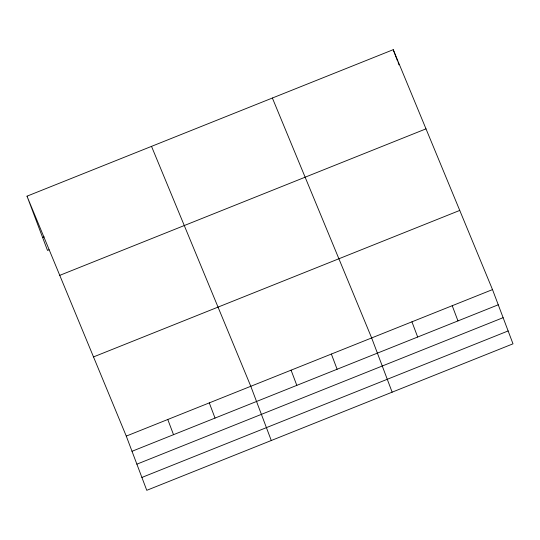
<?xml version="1.0" encoding="UTF-8"?>
<svg xmlns="http://www.w3.org/2000/svg" width="540" height="540" viewBox="0 0 540 540"><rect width="100%" height="100%" fill="white"/><g stroke="black" fill="none" stroke-linecap="round" stroke-linejoin="round"><path stroke-width="0.81" d="M27 196.175L393.235 49.68L492.507 289.595L513 343.825L146.765 490.32L126.272 436.097L27 196.175L47.493 250.405L49.059 249.777M42.62 237.519L44.192 236.891M59.758 275.353L425.999 128.851M93.514 356.92L459.749 210.425M126.272 436.097L492.507 289.595M132.017 451.285L498.251 304.79M136.883 464.171L503.118 317.669M141.899 477.441L508.133 330.946M272.376 98.024L371.655 337.939L392.141 392.168M151.517 146.367L250.796 386.289L271.283 440.512M393.235 49.68L397.541 61.074M398.115 62.593L398.979 64.868M452.223 305.714L457.967 320.902M411.939 321.827L417.677 337.021M331.364 354.058L337.109 369.245M291.08 370.17L296.818 385.364M209.291 402.887L215.028 418.082M167.778 419.492L173.522 434.687"/></g></svg>
